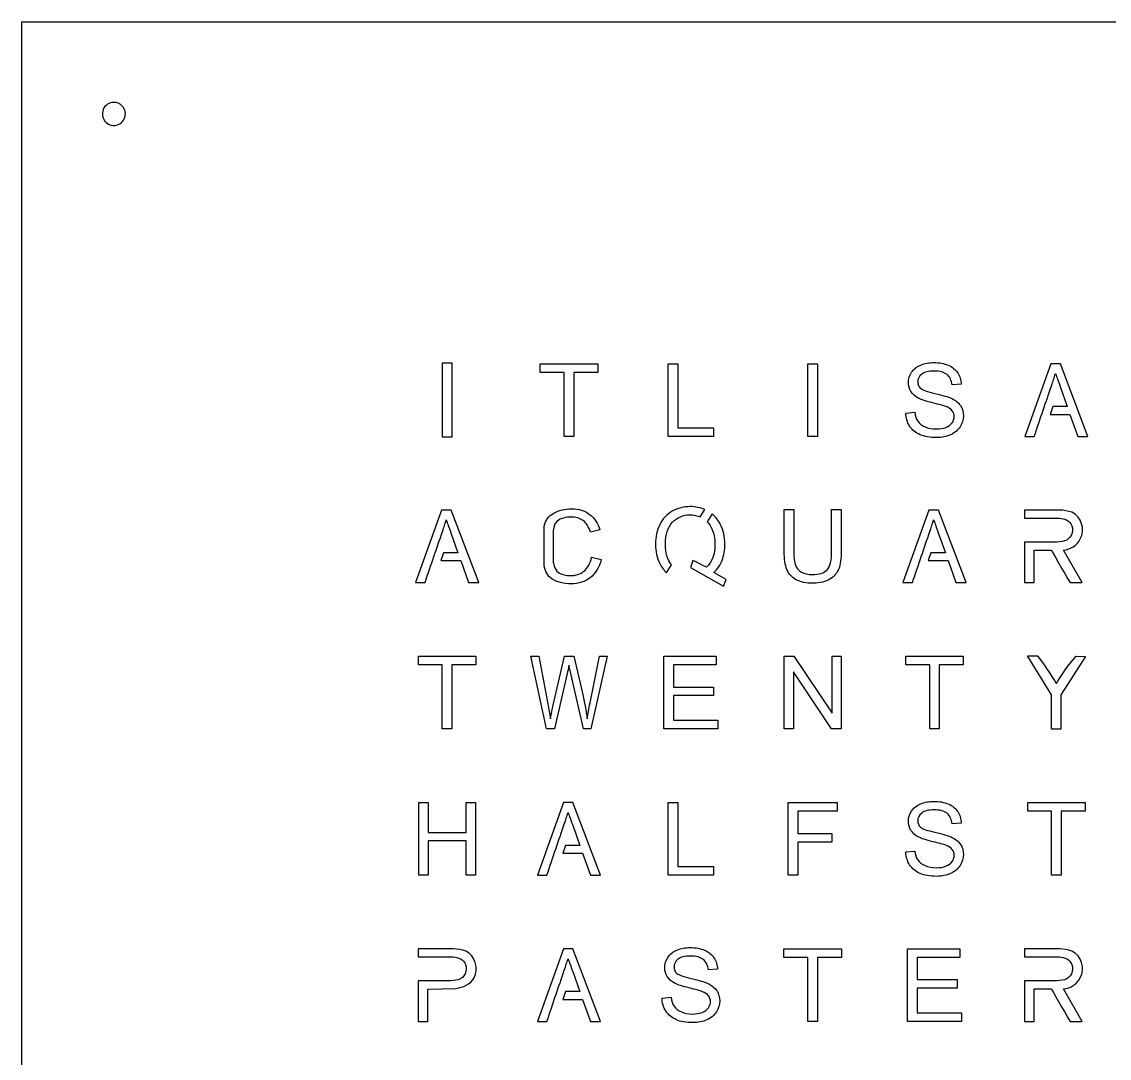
# Model space of a CAD drawing. Extents: x 0 to 2551, y 0 to 2551.
# Drawn here: x 0 to 1339, y 1276 to 2551 of the extents above; entities that cross this region are included whole.
import ezdxf

# ---------------------------------------------------------------- set-up
doc = ezdxf.new("R2010")
doc.units = 0
for name, color, linetype in [('background', 7, 'CONTINUOUS'), ('col10', 7, 'CONTINUOUS'), ('dots', 7, 'CONTINUOUS')]:
    doc.layers.add(name, color=color, linetype=linetype)

msp = doc.modelspace()

# ---------------------------------------------------------------- linework, layer by layer
at = {"layer": 'background', "color": 7}
msp.add_lwpolyline([(0, 2551.181102), (2551.182151, 2551.181102), (2551.182151, -0.001049), (0, -0.001049)], close=True, dxfattribs=at)
at = {"layer": 'col10', "color": 7}
for points in [[(517.821619, 2039.956838), (517.821619, 2131.224037), (529.636309, 2131.224037), (529.636309, 2039.956838)], [(667.762072, 2040.951969), (667.762072, 2119.696441), (638.34709, 2119.696441), (638.34709, 2130.232252), (709.113572, 2130.232252), (709.113572, 2119.696441), (679.576791, 2119.696441), (679.576791, 2040.951969)], [(795.836863, 2040.951515), (795.836863, 2130.231798), (807.651609, 2130.231798), (807.651609, 2051.487326), (851.621783, 2051.487326), (851.621783, 2040.951515)], [(967.821902, 2040.950608), (967.821902, 2130.230874), (979.636592, 2130.230874), (979.636592, 2040.950608)], [(1088.193798, 2069.634784)], [(822.938343, 1954.492724)], [(849.771383, 1945.457546)], [(701.554224, 1892.25343)], [(517.760742, 1680.950551), (517.760742, 1759.695024), (488.34576, 1759.695024), (488.34576, 1770.230835), (559.112241, 1770.230835), (559.112241, 1759.695024), (529.57546, 1759.695024), (529.57546, 1680.950551)], [(790.415875, 1680.951458), (790.415875, 1770.231685), (854.970503, 1770.231685), (854.970503, 1759.695874), (802.230588, 1759.695874), (802.230588, 1732.351521), (851.620972, 1732.351521), (851.620972, 1721.876655), (802.230588, 1721.876655), (802.230588, 1691.487213), (857.041121, 1691.487213), (857.041121, 1680.951458)], [(938.559175, 1680.950551), (938.559175, 1770.230835), (950.678419, 1770.230835), (997.571849, 1700.134243), (997.571849, 1770.230835), (1008.899376, 1770.230835), (1008.899376, 1680.950551), (996.780132, 1680.950551), (949.886702, 1751.108031), (949.886702, 1680.950551)], [(1117.762072, 1680.950551), (1117.762072, 1759.695024), (1088.34709, 1759.695024), (1088.34709, 1770.230835), (1159.113572, 1770.230835), (1159.113572, 1759.695024), (1129.576791, 1759.695024), (1129.576791, 1680.950551)], [(488.711339, 1500.950381), (488.711339, 1590.230665), (500.526051, 1590.230665), (500.526051, 1553.568491), (546.932302, 1553.568491), (546.932302, 1590.230665), (558.74702, 1590.230665), (558.74702, 1500.950381), (546.932302, 1500.950381), (546.932302, 1543.03268), (500.526051, 1543.03268), (500.526051, 1500.950381)], [(795.836863, 1500.950381), (795.836863, 1590.230665), (807.651609, 1590.230665), (807.651609, 1511.486192), (851.621783, 1511.486192), (851.621783, 1500.950381)], [(943.614028, 1500.951458), (943.614028, 1590.231685), (1003.844693, 1590.231685), (1003.844693, 1579.695874), (955.428718, 1579.695874), (955.428718, 1552.047024), (997.328353, 1552.047024), (997.328353, 1541.511213), (955.428718, 1541.511213), (955.428718, 1500.951458)], [(1267.760183, 1500.950268), (1267.760183, 1579.69474), (1238.345201, 1579.69474), (1238.345201, 1590.230551), (1309.111682, 1590.230551), (1309.111682, 1579.69474), (1279.574901, 1579.69474), (1279.574901, 1500.950268)], [(1088.193798, 1529.634728)], [(967.761128, 1320.949134), (967.761128, 1399.693606), (938.346146, 1399.693606), (938.346146, 1410.229417), (1009.112627, 1410.229417), (1009.112627, 1399.693606), (979.575846, 1399.693606), (979.575846, 1320.949134)], [(1090.417765, 1320.951458), (1090.417765, 1410.231685), (1154.972392, 1410.231685), (1154.972392, 1399.695874), (1102.232477, 1399.695874), (1102.232477, 1372.351521), (1151.622862, 1372.351521), (1151.622862, 1361.876655), (1102.232477, 1361.876655), (1102.232477, 1331.487213), (1157.04301, 1331.487213), (1157.04301, 1320.951458)], [(788.19378, 1349.634728)]]:
    msp.add_lwpolyline(points, close=True, dxfattribs=at)
for points in [[(1266.758702, 2130.231798), (1234.852583, 2040.949361), (1246.526646, 2040.949361)], [(1278.320882, 2102.338063), (1286.99331, 2077.611506), (1269.285902, 2077.611506), (1266.044315, 2067.990435), (1290.393014, 2067.990435), (1300.082287, 2040.949361), (1312.607027, 2040.949361), (1278.604403, 2130.231798), (1266.758702, 2130.231798)], [(1156.585181, 2105.078927), (1145.257654, 2104.226323)], [(1088.193798, 2069.634784), (1099.338661, 2070.609194)], [(516.757833, 1950.231515), (484.851855, 1860.949247), (496.52589, 1860.949247)], [(528.320098, 1922.337893), (536.992554, 1897.611335), (519.285146, 1897.611335), (516.043559, 1887.990321), (540.392258, 1887.990321), (550.081531, 1860.949247), (562.606214, 1860.949247), (528.603619, 1950.231515), (516.757833, 1950.231515)], [(835.284076, 1941.77194), (840.771383, 1950.865795)], [(849.771383, 1945.457546), (843.929575, 1935.774964)], [(938.620743, 1899.410513), (938.620743, 1950.993354), (950.43549, 1950.993354), (950.43549, 1899.471458)], [(997.024422, 1950.993354), (1008.839169, 1950.993354), (1008.839169, 1899.410513)], [(997.024422, 1899.471458), (997.024422, 1950.993354)], [(1116.758494, 1950.231572), (1084.852431, 1860.949191), (1096.526466, 1860.949191)], [(1128.320731, 1922.337836), (1136.993159, 1897.611279), (1119.285751, 1897.611279), (1116.044164, 1887.990265), (1140.392863, 1887.990265), (1150.082135, 1860.949191), (1162.606847, 1860.949191), (1128.604252, 1950.231572), (1116.758494, 1950.231572)], [(1262.311115, 1950.219128), (1234.387644, 1950.219128), (1234.387644, 1950.218277)], [(1234.387644, 1950.218277), (1234.387644, 1940.336391)], [(643.090961, 1882.326671), (643.090961, 1930.559924)], [(654.266211, 1923.434532), (654.266211, 1886.406973)], [(711.846425, 1925.748794), (700.214457, 1923.008258)], [(1234.387644, 1910.805846), (1234.387644, 1860.939694), (1246.203128, 1860.939694), (1246.203128, 1900.920359), (1267.500161, 1900.920359)], [(701.554224, 1892.25343), (713.36897, 1889.269342)], [(826.105323, 1888.293572), (823.243011, 1879.706636), (863.801631, 1856.688038), (867.273335, 1864.908737), (852.109285, 1873.190948)], [(1290.710948, 1860.939865), (1305.573222, 1860.939865), (1282.500142, 1900.920359)], [(793.849465, 1873.103074), (799.770359, 1882.914661)], [(646.045935, 1680.950324), (626.591085, 1770.230551), (636.54359, 1770.230551), (647.696336, 1711.705096)], [(654.097934, 1709.938998), (668.051414, 1770.230551), (679.754372, 1770.230551), (690.256995, 1725.042331)], [(699.609333, 1712.862198), (711.112188, 1770.230551), (720.864591, 1770.230551), (700.759618, 1680.950324), (691.407281, 1680.950324), (675.953406, 1748.976265)], [(1267.719359, 1722.920641), (1238.003943, 1770.721053), (1250.278611, 1770.641118)], [(1297.879117, 1770.286415), (1309.452395, 1770.211375), (1279.351077, 1722.845056), (1279.047994, 1680.456272), (1267.529946, 1680.531313), (1267.719359, 1722.920641)], [(671.502317, 1748.976265), (655.948438, 1680.950324), (646.045935, 1680.950324)], [(666.757956, 1590.231345), (634.851978, 1500.948992), (646.526013, 1500.948992)], [(678.320277, 1562.337751), (686.992706, 1537.611194), (669.285269, 1537.611194), (666.043682, 1527.990123), (690.392353, 1527.990123), (700.081682, 1500.948992), (712.606394, 1500.948992), (678.603798, 1590.231345), (666.757956, 1590.231345)], [(1156.585181, 1565.078871), (1145.257654, 1564.226266)], [(1088.193798, 1529.634728), (1099.338661, 1530.609137)], [(515.952964, 1410.218929), (488.029493, 1410.218929), (488.029493, 1410.218135)], [(488.029493, 1410.218135), (488.029493, 1400.33622)], [(666.757956, 1410.231288), (634.851978, 1320.948992), (646.526013, 1320.948992)], [(678.320277, 1382.337694), (686.992706, 1357.611109), (669.285269, 1357.611109), (666.043682, 1347.990094), (690.392409, 1347.990094), (700.081682, 1320.948992), (712.606394, 1320.948992), (678.603798, 1410.231288), (666.757956, 1410.231288)], [(1262.311115, 1410.219128), (1234.387644, 1410.219128), (1234.387644, 1410.218277)], [(1234.387644, 1410.218277), (1234.387644, 1400.336391)], [(856.585134, 1385.078854), (845.257606, 1384.226249)], [(488.029493, 1370.805591), (488.029493, 1320.939468), (499.844976, 1320.939468), (499.844976, 1360.584028), (534.254117, 1361.55977)], [(1234.387644, 1370.805846), (1234.387644, 1320.939694), (1246.203128, 1320.939694), (1246.203128, 1360.920359), (1267.500161, 1360.920359)], [(1290.710948, 1320.939865), (1305.573222, 1320.939865), (1282.500142, 1360.920359)], [(788.19378, 1349.634728), (799.338614, 1350.609165)]]:
    msp.add_lwpolyline(points, dxfattribs=at)
for points in [[(1095.441024, 2119.755974), (1097.998819, 2123.694212), (1101.73405, 2126.67834), (1106.646718, 2128.708358)], [(1106.646718, 2128.708358), (1111.559348, 2130.73838), (1117.020104, 2131.753391), (1123.028986, 2131.753391)], [(1123.028986, 2131.753391), (1129.646825, 2131.753391), (1135.472967, 2130.67748), (1140.507411, 2128.525659)], [(1091.604274, 2107.149551), (1091.604274, 2111.656195), (1092.883191, 2115.858336), (1095.441024, 2119.755974)], [(1107.864709, 2117.380847), (1104.616696, 2114.782422), (1102.99269, 2111.635892), (1102.99269, 2107.941256)], [(1123.516148, 2121.33939), (1116.370498, 2121.33939), (1111.153351, 2120.019876), (1107.864709, 2117.380847)], [(1139.045811, 2117.015444), (1135.55417, 2119.898075), (1130.377616, 2121.33939), (1123.516148, 2121.33939)], [(1145.257654, 2104.226323), (1144.648658, 2109.869777), (1142.578044, 2114.132818), (1139.045811, 2117.015444)], [(1140.507411, 2128.525659), (1145.582485, 2126.414438), (1149.480123, 2123.288207), (1152.200324, 2119.146968)], [(1152.200324, 2119.146968), (1154.920564, 2115.005728), (1156.382183, 2110.316381), (1156.585181, 2105.078927)], [(1267.950047, 2103.800003), (1269.784403, 2109.542882), (1270.721027, 2112.278542), (1272.611679, 2118.13577)], [(1272.611679, 2118.13577), (1274.32817, 2113.271178), (1275.676214, 2109.849194), (1278.320882, 2102.338063)], [(1094.710195, 2096.004745), (1092.639581, 2099.333975), (1091.604274, 2103.048911), (1091.604274, 2107.149551)], [(1102.99269, 2107.941256), (1102.99269, 2104.733824), (1104.149792, 2102.094799), (1106.463997, 2100.024181)], [(1246.526646, 2040.949361), (1253.88618, 2062.952022), (1260.914513, 2083.603493), (1267.950047, 2103.800003)], [(1104.271569, 2087.722261), (1100.008526, 2089.955282), (1096.821402, 2092.71611), (1094.710195, 2096.004745)], [(1106.463997, 2100.024181), (1108.737609, 2097.95356), (1114.665269, 2095.822038), (1124.246976, 2093.629618)], [(1124.246976, 2093.629618), (1133.869276, 2091.477797), (1140.466838, 2089.589879), (1144.039663, 2087.965865)], [(1121.506441, 2082.119409), (1113.305169, 2084.108827), (1107.560211, 2085.976445), (1104.271569, 2087.722261)], [(1137.40149, 2077.795463), (1135.006063, 2078.729274), (1129.707713, 2080.17059), (1121.506441, 2082.119409)], [(1145.440375, 2072.497113), (1143.81635, 2074.608334), (1141.136721, 2076.374451), (1137.40149, 2077.795463)], [(1144.039663, 2087.965865), (1149.236513, 2085.570442), (1153.073244, 2082.525413), (1155.549855, 2078.830777)], [(1155.549855, 2078.830777), (1158.026504, 2075.176741), (1159.264828, 2070.9543), (1159.264828, 2066.163454)], [(1093.065874, 2053.557031), (1089.98023, 2058.307277), (1088.356205, 2063.666529), (1088.193798, 2069.634784)], [(1099.338661, 2070.609194), (1099.866435, 2066.143153), (1101.084444, 2062.468817), (1102.99269, 2059.586186)], [(1145.318598, 2057.515569), (1147.023808, 2059.870392), (1147.876413, 2062.428217), (1147.876413, 2065.189045)], [(1147.876413, 2065.189045), (1147.876413, 2067.990472), (1147.0644, 2070.426495), (1145.440375, 2072.497113)], [(1159.264828, 2066.163454), (1159.264828, 2061.413208), (1157.904709, 2056.926864), (1155.184469, 2052.704421)], [(1105.91589, 2042.960326), (1100.475449, 2045.31515), (1096.19211, 2048.847385), (1093.065874, 2053.557031)], [(1102.99269, 2059.586186), (1104.94149, 2056.744159), (1107.945912, 2054.429938), (1112.005956, 2052.643521)], [(1112.005956, 2052.643521), (1116.066, 2050.897705), (1120.63354, 2050.024796), (1125.708576, 2050.024796)], [(1125.708576, 2050.024796), (1130.215247, 2050.024796), (1134.194088, 2050.694702), (1137.645099, 2052.034515)], [(1137.645099, 2052.034515), (1141.096148, 2053.374327), (1143.653981, 2055.201345), (1145.318598, 2057.515569)], [(1155.184469, 2052.704421), (1152.46423, 2048.522581), (1148.546296, 2045.25425), (1143.430668, 2042.899427)], [(1126.256683, 2039.428091), (1118.177225, 2039.428091), (1111.396961, 2040.605503), (1105.91589, 2042.960326)], [(1143.430668, 2042.899427), (1138.355631, 2040.585203), (1132.63097, 2039.428091), (1126.256683, 2039.428091)], [(643.090961, 1930.559924), (644.664019, 1937.882891), (648.367767, 1942.760353), (654.904403, 1946.333197)], [(654.904403, 1946.333197), (661.481631, 1949.946633), (668.708504, 1951.753323), (676.58502, 1951.753323)], [(676.341411, 1941.643843), (669.479924, 1941.643843), (663.735005, 1939.999521), (659.106539, 1936.710879)], [(691.201134, 1937.198098), (687.262904, 1940.161946), (682.309644, 1941.643843), (676.341411, 1941.643843)], [(676.58502, 1951.753323), (685.517102, 1951.753323), (693.028176, 1949.47971), (699.118243, 1944.932485)], [(699.118243, 1944.932485), (705.208309, 1940.385203), (709.451036, 1933.990639), (711.846425, 1925.748794)], [(800.769345, 1948.829669), (794.192117, 1945.05378), (789.116627, 1939.553546), (785.543783, 1932.326731)], [(822.938343, 1954.492724), (814.777654, 1954.492724), (807.387222, 1952.605474), (800.769345, 1948.829669)], [(801.074069, 1935.24755), (806.879934, 1941.296967), (814.189578, 1944.323745), (822.999855, 1944.323745)], [(840.771383, 1950.865795), (835.320756, 1953.27258), (829.381436, 1954.492724), (822.938343, 1954.492724)], [(822.999855, 1944.323745), (827.428252, 1944.323745), (831.521934, 1943.472047), (835.284076, 1941.77194)], [(860.329928, 1932.142082), (857.718255, 1937.488394), (854.196775, 1941.924954), (849.771383, 1945.457546)], [(1292.88977, 1947.470173), (1283.151657, 1951.241924), (1272.530126, 1949.982831), (1262.311115, 1950.219128)], [(1303.115811, 1914.674683), (1309.041524, 1925.886501), (1304.879641, 1942.176246), (1292.88977, 1947.470173)], [(517.949291, 1923.799833), (519.783591, 1929.542712), (520.720271, 1932.278372), (522.610923, 1938.1356)], [(522.610923, 1938.1356), (524.327357, 1933.271008), (525.675458, 1929.849024), (528.320098, 1922.337893)], [(659.106539, 1936.710879), (654.518665, 1933.422236), (654.266211, 1923.434532), (654.266211, 1923.434532)], [(700.214457, 1923.008258), (698.143861, 1929.504302), (695.13942, 1934.234249), (691.201134, 1937.198098)], [(785.543783, 1932.326731), (781.970939, 1925.099802), (780.185395, 1917.081326), (780.185395, 1908.271077)], [(792.367058, 1908.27102), (792.367058, 1920.248135), (795.268205, 1929.238668), (801.074069, 1935.24755)], [(843.929575, 1935.774964), (846.271559, 1933.389836), (848.191068, 1930.558706), (849.674665, 1927.270063)], [(865.568239, 1908.329584), (865.568239, 1917.180539), (863.821587, 1925.118283), (860.329928, 1932.142082)], [(1117.949896, 1923.799776), (1119.784195, 1929.542655), (1120.720876, 1932.278315), (1122.611528, 1938.135543)], [(1122.611528, 1938.135543), (1124.327962, 1933.270951), (1125.676063, 1929.848967), (1128.320731, 1922.337836)], [(1234.387644, 1940.336391), (1248.730668, 1940.285367), (1263.076639, 1940.481524), (1277.431342, 1940.251918)], [(1277.431342, 1940.251918), (1283.642164, 1940.044422), (1290.466261, 1937.226841), (1292.698885, 1930.969304)], [(1292.698885, 1930.969304), (1295.603603, 1923.645543), (1291.432535, 1914.346148), (1283.680885, 1912.261663)], [(496.52589, 1860.949247), (503.885424, 1882.951909), (510.913757, 1903.60338), (517.949291, 1923.799833)], [(849.674665, 1927.270063), (852.151294, 1921.87029), (853.389524, 1915.55657), (853.389524, 1908.329641)], [(1096.526466, 1860.949191), (1103.886028, 1882.951852), (1110.914362, 1903.603323), (1117.949896, 1923.799776)], [(1282.500142, 1900.920359), (1291.298513, 1901.970028), (1298.871723, 1906.356869), (1303.115811, 1914.674683)], [(780.185395, 1908.271077), (780.185395, 1899.42018), (781.952967, 1891.461515), (785.485219, 1884.397068)], [(799.770359, 1882.914661), (794.836998, 1889.040557), (792.367058, 1897.491657), (792.367058, 1908.27102)], [(853.389524, 1908.329641), (853.389524, 1895.621754), (849.91714, 1886.101824), (842.974469, 1879.768148)], [(862.219616, 1888.478107), (864.452636, 1894.365156), (865.568239, 1900.980992), (865.568239, 1908.329584)], [(1259.459121, 1910.817184), (1251.104683, 1910.811515), (1242.753987, 1910.800176), (1234.387644, 1910.805846)], [(1283.680885, 1912.261663), (1275.798643, 1910.054268), (1267.538598, 1911.042595), (1259.459121, 1910.817184)], [(692.23646, 1875.262167), (696.824334, 1879.07862), (699.930255, 1884.742356), (701.554224, 1892.25343)], [(713.36897, 1889.269342), (710.89234, 1879.565839), (706.426299, 1872.156246), (699.970847, 1867.040617)], [(842.974469, 1879.768148), (826.105323, 1888.293572), (832.609304, 1885.191052), (826.105323, 1888.293572)], [(852.109285, 1873.190948), (856.615861, 1877.535213), (859.986595, 1882.63165), (862.219616, 1888.478107)], [(942.031219, 1876.999124), (939.75755, 1882.480139), (938.620743, 1889.95062), (938.620743, 1899.410513)], [(950.43549, 1899.471458), (950.43549, 1891.716775), (951.145965, 1885.992094), (952.566973, 1882.297474)], [(991.482463, 1876.755515), (995.177083, 1880.693745), (997.024422, 1888.265707), (997.024422, 1899.471458)], [(1008.839169, 1899.410513), (1008.839169, 1890.437839), (1007.824139, 1883.312504), (1005.794135, 1878.03445)], [(1267.500161, 1900.920359), (1267.500161, 1900.931698), (1283.269011, 1872.571663), (1290.710948, 1860.939865)], [(652.894696, 1865.27452), (646.885814, 1869.21275), (644.664019, 1874.882891), (643.090961, 1882.326671)], [(654.266211, 1886.406973), (654.266211, 1886.406973), (655.594583, 1876.541102), (660.263641, 1873.739679)], [(675.427918, 1869.537543), (682.045739, 1869.537543), (687.648586, 1871.44577), (692.23646, 1875.262167)], [(785.485219, 1884.397068), (787.696696, 1880.024343), (790.486838, 1876.262513), (793.849465, 1873.103074)], [(953.419578, 1864.514494), (948.100932, 1867.397159), (944.304831, 1871.558702), (942.031219, 1876.999124)], [(952.566973, 1882.297474), (954.028573, 1878.643446), (956.505203, 1875.821726), (959.996863, 1873.832315)], [(972.907767, 1870.84817), (981.596239, 1870.84817), (987.787843, 1872.817285), (991.482463, 1876.755515)], [(1005.794135, 1878.03445), (1003.764132, 1872.756397), (1000.089751, 1868.452724), (994.771106, 1865.12349)], [(676.402299, 1859.428063), (666.779981, 1859.428063), (658.944113, 1861.376882), (652.894696, 1865.27452)], [(660.263641, 1873.739679), (664.932699, 1870.938255), (669.987439, 1869.537543), (675.427918, 1869.537543)], [(699.970847, 1867.040617), (693.555987, 1861.965581), (685.699767, 1859.428063), (676.402299, 1859.428063)], [(973.943093, 1860.190583), (965.579414, 1860.190583), (958.738224, 1861.631887), (953.419578, 1864.514494)], [(959.996863, 1873.832315), (963.529115, 1871.842904), (967.832731, 1870.84817), (972.907767, 1870.84817)], [(994.771106, 1865.12349), (989.493052, 1861.834904), (982.550381, 1860.190583), (973.943093, 1860.190583)], [(1250.278611, 1770.641118), (1259.252825, 1760.208074), (1273.653758, 1736.602891), (1273.653758, 1736.602891)], [(1273.653758, 1736.602891), (1273.653758, 1736.602891), (1287.137333, 1759.078222), (1297.879117, 1770.286415)], [(673.652835, 1759.451187), (672.885978, 1755.350551), (672.169138, 1751.85891), (671.502317, 1748.976265)], [(675.953406, 1748.976265), (674.653098, 1754.660334), (673.886241, 1758.151975), (673.652835, 1759.451187)], [(690.256995, 1725.042331), (692.890977, 1713.836636), (694.791452, 1703.300825), (695.95842, 1693.434898)], [(647.696336, 1711.705096), (648.89664, 1705.574438), (649.930238, 1699.484372), (650.797131, 1693.434898)], [(650.797131, 1693.434898), (652.664255, 1702.976013), (653.764523, 1708.47738), (654.097934, 1709.938998)], [(695.95842, 1693.434898), (696.891983, 1699.078375), (698.108954, 1705.554142), (699.609333, 1712.862198)], [(1095.441024, 1579.755917), (1097.998819, 1583.694155), (1101.73405, 1586.678283), (1106.646718, 1588.708301)], [(1106.646718, 1588.708301), (1111.559348, 1590.738323), (1117.020104, 1591.753334), (1123.028986, 1591.753334)], [(1123.516148, 1581.339334), (1116.370498, 1581.339334), (1111.153351, 1580.019819), (1107.864709, 1577.380791)], [(1123.028986, 1591.753334), (1129.646825, 1591.753334), (1135.472967, 1590.677424), (1140.507411, 1588.525603)], [(1139.045811, 1577.015388), (1135.55417, 1579.898018), (1130.377616, 1581.339334), (1123.516148, 1581.339334)], [(1140.507411, 1588.525603), (1145.582485, 1586.414381), (1149.480123, 1583.288151), (1152.200324, 1579.146911)], [(667.949357, 1563.799691), (669.783713, 1569.54257), (670.720337, 1572.27823), (672.610989, 1578.135458)], [(672.610989, 1578.135458), (674.327452, 1573.270866), (675.675553, 1569.848882), (678.320277, 1562.337751)], [(1091.604274, 1567.149494), (1091.604274, 1571.656139), (1092.883191, 1575.85828), (1095.441024, 1579.755917)], [(1094.710195, 1556.004688), (1092.639581, 1559.333919), (1091.604274, 1563.048854), (1091.604274, 1567.149494)], [(1107.864709, 1577.380791), (1104.616696, 1574.782365), (1102.99269, 1571.635835), (1102.99269, 1567.941199)], [(1102.99269, 1567.941199), (1102.99269, 1564.733768), (1104.149792, 1562.094743), (1106.463997, 1560.024125)], [(1145.257654, 1564.226266), (1144.648658, 1569.86972), (1142.578044, 1574.132761), (1139.045811, 1577.015388)], [(1152.200324, 1579.146911), (1154.920564, 1575.005671), (1156.382183, 1570.316324), (1156.585181, 1565.078871)], [(646.526013, 1500.948992), (653.885546, 1522.951739), (660.91388, 1543.603181), (667.949357, 1563.799691)], [(1104.271569, 1547.722205), (1100.008526, 1549.955225), (1096.821402, 1552.716053), (1094.710195, 1556.004688)], [(1106.463997, 1560.024125), (1108.737609, 1557.953503), (1114.665269, 1555.821982), (1124.246976, 1553.629561)], [(1124.246976, 1553.629561), (1133.869276, 1551.47774), (1140.466838, 1549.589822), (1144.039663, 1547.965809)], [(1121.506441, 1542.119352), (1113.305169, 1544.10877), (1107.560211, 1545.976388), (1104.271569, 1547.722205)], [(1137.40149, 1537.795406), (1135.006063, 1538.729218), (1129.707713, 1540.170533), (1121.506441, 1542.119352)], [(1144.039663, 1547.965809), (1149.236513, 1545.570386), (1153.073244, 1542.525356), (1155.549855, 1538.830721)], [(1093.065874, 1513.556974), (1089.98023, 1518.307221), (1088.356205, 1523.666472), (1088.193798, 1529.634728)], [(1099.338661, 1530.609137), (1099.866435, 1526.143096), (1101.084444, 1522.46876), (1102.99269, 1519.58613)], [(1145.440375, 1532.497056), (1143.81635, 1534.608278), (1141.136721, 1536.374394), (1137.40149, 1537.795406)], [(1147.876413, 1525.188988), (1147.876413, 1527.990416), (1147.0644, 1530.426438), (1145.440375, 1532.497056)], [(1155.549855, 1538.830721), (1158.026504, 1535.176685), (1159.264828, 1530.954244), (1159.264828, 1526.163398)], [(1105.91589, 1502.96027), (1100.475449, 1505.315093), (1096.19211, 1508.847328), (1093.065874, 1513.556974)], [(1102.99269, 1519.58613), (1104.94149, 1516.744103), (1107.945912, 1514.429881), (1112.005956, 1512.643465)], [(1137.645099, 1512.034458), (1141.096148, 1513.37427), (1143.653981, 1515.201288), (1145.318598, 1517.515512)], [(1145.318598, 1517.515512), (1147.023808, 1519.870335), (1147.876413, 1522.428161), (1147.876413, 1525.188988)], [(1159.264828, 1526.163398), (1159.264828, 1521.413151), (1157.904709, 1516.926807), (1155.184469, 1512.704364)], [(1126.256683, 1499.428035), (1118.177225, 1499.428035), (1111.396961, 1500.605446), (1105.91589, 1502.96027)], [(1112.005956, 1512.643465), (1116.066, 1510.897648), (1120.63354, 1510.02474), (1125.708576, 1510.02474)], [(1125.708576, 1510.02474), (1130.215247, 1510.02474), (1134.194088, 1510.694646), (1137.645099, 1512.034458)], [(1143.430668, 1502.89937), (1138.355631, 1500.585146), (1132.63097, 1499.428035), (1126.256683, 1499.428035)], [(1155.184469, 1512.704364), (1152.46423, 1508.522525), (1148.546296, 1505.254193), (1143.430668, 1502.89937)], [(546.531591, 1407.470003), (536.793506, 1411.241726), (526.171975, 1409.982633), (515.952964, 1410.218929)], [(556.757631, 1374.674428), (562.683317, 1385.886331), (558.521433, 1402.176076), (546.531591, 1407.470003)], [(795.440948, 1399.755912), (797.998762, 1403.694142), (801.734003, 1406.678268), (806.646671, 1408.70829)], [(806.646671, 1408.70829), (811.559301, 1410.738312), (817.020057, 1411.753323), (823.028939, 1411.753323)], [(823.028939, 1411.753323), (829.646778, 1411.753323), (835.47292, 1410.677424), (840.507364, 1408.525625)], [(840.507364, 1408.525625), (845.582438, 1406.414381), (849.480076, 1403.288145), (852.200277, 1399.146917)], [(1292.88977, 1407.470173), (1283.151657, 1411.241924), (1272.530126, 1409.982831), (1262.311115, 1410.219128)], [(1303.115811, 1374.674683), (1309.041524, 1385.886501), (1304.879641, 1402.176246), (1292.88977, 1407.470173)], [(488.029493, 1400.33622), (502.372517, 1400.285197), (516.718488, 1400.481354), (531.073162, 1400.251748)], [(531.073162, 1400.251748), (537.284013, 1400.044252), (544.108082, 1397.226671), (546.340706, 1390.969134)], [(667.949414, 1383.799635), (669.783713, 1389.542513), (670.720394, 1392.278173), (672.611046, 1398.135458)], [(672.611046, 1398.135458), (674.327509, 1393.270866), (675.675609, 1389.848882), (678.320277, 1382.337694)], [(791.60421, 1387.149506), (791.60421, 1391.656139), (792.883123, 1395.858274), (795.440948, 1399.755912)], [(807.864661, 1397.380819), (804.616649, 1394.782394), (802.992643, 1391.635861), (802.992643, 1387.941222)], [(823.516101, 1401.339345), (816.37045, 1401.339345), (811.153304, 1400.019836), (807.864661, 1397.380819)], [(839.045764, 1397.015376), (835.554123, 1399.898022), (830.377569, 1401.339345), (823.516101, 1401.339345)], [(845.257606, 1384.226249), (844.648611, 1389.869726), (842.577997, 1394.132769), (839.045764, 1397.015376)], [(852.200277, 1399.146917), (854.920517, 1395.005688), (856.382135, 1390.316334), (856.585134, 1385.078854)], [(1234.387644, 1400.336391), (1248.730668, 1400.285367), (1263.076639, 1400.481524), (1277.431342, 1400.251918)], [(1277.431342, 1400.251918), (1283.642164, 1400.044422), (1290.466261, 1397.226841), (1292.698885, 1390.969304)], [(546.340706, 1390.969134), (549.245424, 1383.645373), (545.074356, 1374.34595), (537.322734, 1372.261408)], [(646.526013, 1320.948992), (653.885546, 1342.951739), (660.91388, 1363.603153), (667.949414, 1383.799635)], [(794.710142, 1376.004699), (792.639521, 1379.333934), (791.60421, 1383.048869), (791.60421, 1387.149506)], [(802.992643, 1387.941222), (802.992643, 1384.733764), (804.149745, 1382.094728), (806.46395, 1380.024113)], [(806.46395, 1380.024113), (808.737562, 1377.953499), (814.665222, 1375.821978), (824.246929, 1373.62955)], [(1292.698885, 1390.969304), (1295.603603, 1383.645543), (1291.432535, 1374.346148), (1283.680885, 1372.261663)], [(513.10097, 1370.816929), (504.746532, 1370.81126), (496.395836, 1370.799921), (488.029493, 1370.805591)], [(537.322734, 1372.261408), (529.440463, 1370.054013), (521.180447, 1371.04234), (513.10097, 1370.816929)], [(534.254117, 1361.55977), (543.05246, 1362.609496), (552.513543, 1366.356614), (556.757631, 1374.674428)], [(804.271521, 1367.722205), (800.008479, 1369.955225), (796.821352, 1372.716057), (794.710142, 1376.004699)], [(821.506394, 1362.119357), (813.305121, 1364.108787), (807.560164, 1365.976403), (804.271521, 1367.722205)], [(824.246929, 1373.62955), (833.869228, 1371.477751), (840.466791, 1369.589839), (844.039616, 1367.965814)], [(844.039616, 1367.965814), (849.236466, 1365.570387), (853.073197, 1362.525354), (855.549808, 1358.830715)], [(1259.459121, 1370.817184), (1251.104683, 1370.811515), (1242.753987, 1370.800176), (1234.387644, 1370.805846)], [(1283.680885, 1372.261663), (1275.798643, 1370.054268), (1267.538598, 1371.042595), (1259.459121, 1370.817184)], [(1282.500142, 1360.920359), (1291.298513, 1361.970028), (1298.871723, 1366.356869), (1303.115811, 1374.674683)], [(837.401443, 1357.795389), (835.006016, 1358.729197), (829.707666, 1360.17052), (821.506394, 1362.119357)], [(845.440328, 1352.497039), (843.816302, 1354.608283), (841.136674, 1356.3744), (837.401443, 1357.795389)], [(847.876365, 1345.188983), (847.876365, 1347.990406), (847.064353, 1350.426425), (845.440328, 1352.497039)], [(855.549808, 1358.830715), (858.026457, 1355.176668), (859.264781, 1350.954236), (859.264781, 1346.16342)], [(1267.500161, 1360.920359), (1267.500161, 1360.931698), (1283.269011, 1332.571663), (1290.710948, 1320.939865)], [(793.065827, 1333.556957), (789.980198, 1338.307219), (788.356182, 1343.666476), (788.19378, 1349.634728)], [(799.338614, 1350.609165), (799.866387, 1346.143087), (801.084397, 1342.468743), (802.992643, 1339.586135)], [(802.992643, 1339.586135), (804.941443, 1336.74412), (807.945865, 1334.429896), (812.005909, 1332.643465)], [(845.318551, 1337.51554), (847.023761, 1339.870337), (847.876365, 1342.428151), (847.876365, 1345.188983)], [(859.264781, 1346.16342), (859.264781, 1341.413159), (857.904661, 1336.926803), (855.184422, 1332.704353)], [(805.915843, 1322.960258), (800.475402, 1325.315093), (796.192063, 1328.847326), (793.065827, 1333.556957)], [(812.005909, 1332.643465), (816.065953, 1330.897663), (820.633493, 1330.024762), (825.708529, 1330.024762)], [(825.708529, 1330.024762), (830.2152, 1330.024762), (834.194041, 1330.694665), (837.645052, 1332.034469)], [(837.645052, 1332.034469), (841.096101, 1333.374274), (843.653934, 1335.201298), (845.318551, 1337.51554)], [(855.184422, 1332.704353), (852.464183, 1328.522532), (848.546249, 1325.254205), (843.43062, 1322.89937)], [(826.256636, 1319.428063), (818.177178, 1319.428063), (811.396913, 1320.605461), (805.915843, 1322.960258)], [(843.43062, 1322.89937), (838.355584, 1320.585165), (832.630923, 1319.428063), (826.256636, 1319.428063)]]:
    msp.add_open_spline(points, degree=3, dxfattribs=at)
at = {"layer": 'dots', "color": 7}
msp.add_lwpolyline([(113.385875, 2451.968544)], close=True, dxfattribs=at)
for points in [[(113.385875, 2451.968544), (107.653339, 2451.968544), (102.485266, 2448.515347), (100.291519, 2443.219175)], [(123.407861, 2447.817301), (120.749865, 2450.475297), (117.144849, 2451.968544), (113.385875, 2451.968544)], [(100.291519, 2443.219175), (98.097773, 2437.923002), (99.310374, 2431.826844), (103.363889, 2427.773329)], [(118.809735, 2424.70096), (124.105907, 2426.894706), (127.559103, 2432.06278), (127.559103, 2437.795315)], [(127.559103, 2437.795315), (127.559103, 2441.554289), (126.065857, 2445.159305), (123.407861, 2447.817301)], [(103.363889, 2427.773329), (107.417404, 2423.719814), (113.513562, 2422.507213), (118.809735, 2424.70096)]]:
    msp.add_open_spline(points, degree=3, dxfattribs=at)

doc.saveas('drawing.dxf')
